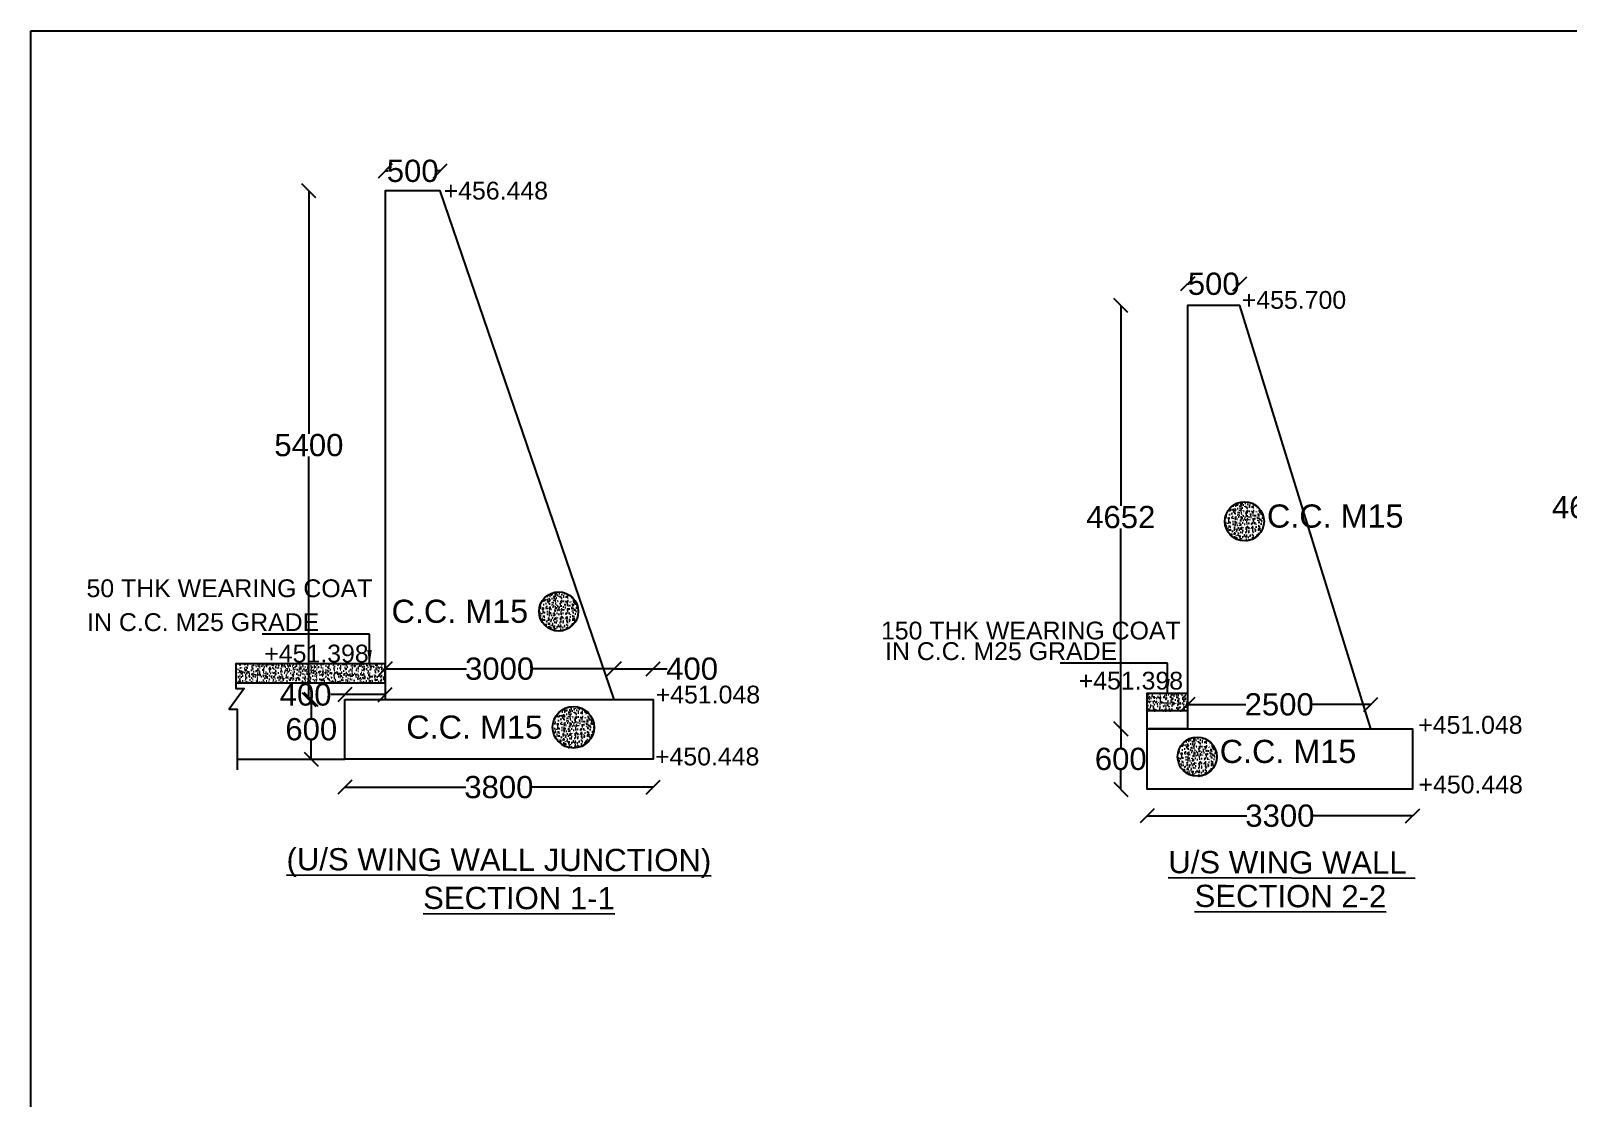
# Model space of a CAD drawing. Header units: millimetres. Extents: x 5124 to 6568637, y 2311 to 91879094.
# Drawn here: x 3757030 to 3767390, y 45951173 to 45958360 of the extents above; entities that cross this region are included whole.
import ezdxf

# ---------------------------------------------------------------- set-up
doc = ezdxf.new("R2010")
doc.units = ezdxf.units.MM
doc.header["$MEASUREMENT"] = 0
for name, color, linetype in [('DIMENSION', 7, 'Continuous'), ('DRAWING', 7, 'Continuous'), ('TEXT', 7, 'Continuous')]:
    doc.layers.add(name, color=color, linetype=linetype)
doc.styles.get("Standard").update_dxf_attribs({"font": 'arial.ttf', "height": 150})
doc.dimstyles.get("Standard").update_dxf_attribs({"dimtxt": 200, "dimasz": 110, "dimexe": 0.18, "dimexo": 0.0625, "dimgap": 0.09, "dimtad": 0, "dimtih": 1, "dimtoh": 1, "dimdec": 0, "dimzin": 0, "dimdsep": 46, "dimtxsty": 'Standard', "dimblk": 'OBLIQUE', "dimcen": 0.09, "dimse1": 1, "dimse2": 1, "dimadec": 0, "dimazin": 0, "dimtfac": 1, "dimtdec": 0, "dimtofl": 0, "dimtmove": 0, "dimatfit": 3, "dimfxl": 1, "dimtolj": 1, "dimtzin": 0, "dimarcsym": 0})
pattern_1 = [(50, (0, 0), (55.99027325, -4.898514193), [5.854598646, -64.400585106]), (355, (0, 0), (-10.8311116, 58.7171073), [4.68367892, -51.520468085]), (100.4514, (4.666, -0.41), (45.15920324, 53.81855746), [4.97564307, -54.73207546]), (46.1842, (0, 15.61), (83.31023998, -12.92063196), [8.78189797, -96.60087766]), (96.6356, (6.94, 14.536), (72.96100014, 76.04092224), [7.46346484, -82.09810008]), (351.1842, (0, 15.61), (72.96094078, 76.04097923), [7.02551838, -77.28070213]), (21, (7.806, 11.71), (46.59534959, -31.42896016), [5.854598646, -64.400585106]), (326, (7.806, 11.71), (18.99351484, 56.60616629), [4.68367892, -51.520468085]), (71.4514, (11.69, 9.09), (65.588883515, 25.17715479), [4.97564307, -54.73207546]), (37.5, (0, 0), (0.9492143, 25.986132079), [0, -50.895977563, 0, -52.301081238, 0, -51.715621373]), (7.5, (0, 0), (20.535554103, 30.788296991), [0, -29.819422437, 0, -49.725057833, 0, -19.710482108]), (327.5, (-17.408, 0), (41.670881494, -1.760662954), [0, -19.51532882, 0, -60.887825918, 0, -80.793461315]), (317.5, (-25.214, 0), (45.524279432, 7.814326587), [0, -25.369927466, 0, -40.435761315, 0, -57.37506673])]

# ---------------------------------------------------------------- blocks, each defined once
blk = doc.blocks.new('_Oblique')
at = {"color": 0, "linetype": 'ByBlock', "lineweight": -2}
blk.add_line((-0.5, -0.5), (0.5, 0.5), dxfattribs=at)
blk = doc.blocks.new('*D74')
at = {"layer": 'Defpoints', "color": 0, "transparency": 16777216}
for p in [(3759790, 45957415), (3759420, 45957281), (3759790, 45957281)]:
    blk.add_point(p, dxfattribs=at)
at = {"layer": 'DIMENSION', "color": 0, "lineweight": -2, "transparency": 16777216}
for p, q in [((3759420, 45957415), (3759440, 45957415)), ((3759790, 45957415), (3759771, 45957415))]:
    blk.add_line(p, q, dxfattribs=at)
at = {"layer": 'DIMENSION', "color": 0, "lineweight": -2, "transparency": 16777216, "xscale": 95, "yscale": 95, "zscale": 95, "rotation": 180}
blk.add_blockref('_Oblique', (3759420, 45957415), dxfattribs=at)
at = {"layer": 'DIMENSION', "color": 0, "lineweight": -2, "transparency": 16777216, "xscale": 95, "yscale": 95, "zscale": 95}
blk.add_blockref('_Oblique', (3759790, 45957415), dxfattribs=at)
at = {"layer": 'DIMENSION', "color": 0, "transparency": 16777216, "insert": (3759605, 45957415), "char_height": 150, "attachment_point": 5}
blk.add_mtext('\\A1;500', dxfattribs=at)
blk = doc.blocks.new('*D75')
at = {"layer": 'Defpoints', "color": 0, "transparency": 16777216}
for p in [(3759420, 45957281), (3758905, 45953853), (3759420, 45953853)]:
    blk.add_point(p, dxfattribs=at)
at = {"layer": 'DIMENSION', "color": 0, "lineweight": -2, "transparency": 16777216}
for p, q in [((3758905, 45957281), (3758905, 45955644)), ((3758905, 45953853), (3758905, 45955491))]:
    blk.add_line(p, q, dxfattribs=at)
at = {"layer": 'DIMENSION', "color": 0, "lineweight": -2, "transparency": 16777216, "xscale": 95, "yscale": 95, "zscale": 95}
for p, rotation in [((3758905, 45957281), 90), ((3758905, 45953853), 270)]:
    blk.add_blockref('_Oblique', p, dxfattribs=dict(at, rotation=rotation))
at = {"layer": 'DIMENSION', "color": 0, "transparency": 16777216, "insert": (3758905, 45955567), "char_height": 150, "attachment_point": 5}
blk.add_mtext('\\A1;5400', dxfattribs=at)
blk = doc.blocks.new('*D76')
at = {"layer": 'Defpoints', "color": 0, "transparency": 16777216}
for p in [(3759147, 45953886), (3759147, 45953853), (3759420, 45953853)]:
    blk.add_point(p, dxfattribs=at)
at = {"layer": 'DIMENSION', "color": 0, "lineweight": -2, "transparency": 16777216}
for p, q in [((3759147, 45953886), (3759052, 45953886)), ((3759420, 45953886), (3759147, 45953886))]:
    blk.add_line(p, q, dxfattribs=at)
at = {"layer": 'DIMENSION', "color": 0, "lineweight": -2, "transparency": 16777216, "xscale": 95, "yscale": 95, "zscale": 95, "rotation": 180}
blk.add_blockref('_Oblique', (3759147, 45953886), dxfattribs=at)
at = {"layer": 'DIMENSION', "color": 0, "lineweight": -2, "transparency": 16777216, "xscale": 95, "yscale": 95, "zscale": 95}
blk.add_blockref('_Oblique', (3759420, 45953886), dxfattribs=at)
at = {"layer": 'DIMENSION', "color": 0, "transparency": 16777216, "insert": (3758883, 45953886), "char_height": 150, "attachment_point": 5}
blk.add_mtext('\\A1;400', dxfattribs=at)
blk = doc.blocks.new('*D77')
at = {"layer": 'Defpoints', "color": 0, "transparency": 16777216}
for p in [(3759147, 45953853), (3758921, 45953451), (3759147, 45953451)]:
    blk.add_point(p, dxfattribs=at)
at = {"layer": 'DIMENSION', "color": 0, "lineweight": -2, "transparency": 16777216}
for p, q in [((3758921, 45953853), (3758921, 45953729)), ((3758921, 45953451), (3758921, 45953575))]:
    blk.add_line(p, q, dxfattribs=at)
at = {"layer": 'DIMENSION', "color": 0, "lineweight": -2, "transparency": 16777216, "xscale": 95, "yscale": 95, "zscale": 95}
for p, rotation in [((3758921, 45953853), 90), ((3758921, 45953451), 270)]:
    blk.add_blockref('_Oblique', p, dxfattribs=dict(at, rotation=rotation))
at = {"layer": 'DIMENSION', "color": 0, "transparency": 16777216, "insert": (3758921, 45953652), "char_height": 150, "attachment_point": 5}
blk.add_mtext('\\A1;600', dxfattribs=at)
blk = doc.blocks.new('*D78')
at = {"layer": 'Defpoints', "color": 0, "transparency": 16777216}
for p in [(3759147, 45953451), (3761226, 45953451), (3761226, 45953262)]:
    blk.add_point(p, dxfattribs=at)
at = {"layer": 'DIMENSION', "color": 0, "lineweight": -2, "transparency": 16777216}
for p, q in [((3759147, 45953262), (3759963, 45953262)), ((3761226, 45953262), (3760410, 45953262))]:
    blk.add_line(p, q, dxfattribs=at)
at = {"layer": 'DIMENSION', "color": 0, "lineweight": -2, "transparency": 16777216, "xscale": 95, "yscale": 95, "zscale": 95, "rotation": 180}
blk.add_blockref('_Oblique', (3759147, 45953262), dxfattribs=at)
at = {"layer": 'DIMENSION', "color": 0, "lineweight": -2, "transparency": 16777216, "xscale": 95, "yscale": 95, "zscale": 95}
blk.add_blockref('_Oblique', (3761226, 45953262), dxfattribs=at)
at = {"layer": 'DIMENSION', "color": 0, "transparency": 16777216, "insert": (3760186, 45953262), "char_height": 150, "attachment_point": 5}
blk.add_mtext('\\A1;3800', dxfattribs=at)
blk = doc.blocks.new('*D79')
at = {"layer": 'Defpoints', "color": 0, "transparency": 16777216}
for p in [(3764830, 45956654), (3764830, 45956509), (3765182, 45956509)]:
    blk.add_point(p, dxfattribs=at)
at = {"layer": 'DIMENSION', "color": 0, "lineweight": -2, "transparency": 16777216}
for p, q in [((3764830, 45956654), (3764840, 45956654)), ((3765182, 45956654), (3765171, 45956654))]:
    blk.add_line(p, q, dxfattribs=at)
at = {"layer": 'DIMENSION', "color": 0, "lineweight": -2, "transparency": 16777216, "xscale": 95, "yscale": 95, "zscale": 95, "rotation": 180}
blk.add_blockref('_Oblique', (3764830, 45956654), dxfattribs=at)
at = {"layer": 'DIMENSION', "color": 0, "lineweight": -2, "transparency": 16777216, "xscale": 95, "yscale": 95, "zscale": 95}
blk.add_blockref('_Oblique', (3765182, 45956654), dxfattribs=at)
at = {"layer": 'DIMENSION', "color": 0, "transparency": 16777216, "insert": (3765006, 45956654), "char_height": 150, "attachment_point": 5}
blk.add_mtext('\\A1;500', dxfattribs=at)
blk = doc.blocks.new('*D80')
at = {"layer": 'Defpoints', "color": 0, "transparency": 16777216}
for p in [(3764830, 45956509), (3764379, 45953655), (3764830, 45953655)]:
    blk.add_point(p, dxfattribs=at)
at = {"layer": 'DIMENSION', "color": 0, "lineweight": -2, "transparency": 16777216}
for p, q in [((3764379, 45956509), (3764379, 45955159)), ((3764379, 45953655), (3764379, 45955005))]:
    blk.add_line(p, q, dxfattribs=at)
at = {"layer": 'DIMENSION', "color": 0, "lineweight": -2, "transparency": 16777216, "xscale": 95, "yscale": 95, "zscale": 95}
for p, rotation in [((3764379, 45956509), 90), ((3764379, 45953655), 270)]:
    blk.add_blockref('_Oblique', p, dxfattribs=dict(at, rotation=rotation))
at = {"layer": 'DIMENSION', "color": 0, "transparency": 16777216, "insert": (3764379, 45955082), "char_height": 150, "attachment_point": 5}
blk.add_mtext('\\A1;4652', dxfattribs=at)
blk = doc.blocks.new('*D81')
at = {"layer": 'Defpoints', "color": 0, "transparency": 16777216}
for p in [(3764379, 45953655), (3764557, 45953655), (3764557, 45953248)]:
    blk.add_point(p, dxfattribs=at)
at = {"layer": 'DIMENSION', "color": 0, "lineweight": -2, "transparency": 16777216}
for p, q in [((3764379, 45953655), (3764379, 45953528)), ((3764379, 45953248), (3764379, 45953375))]:
    blk.add_line(p, q, dxfattribs=at)
at = {"layer": 'DIMENSION', "color": 0, "lineweight": -2, "transparency": 16777216, "xscale": 95, "yscale": 95, "zscale": 95}
for p, rotation in [((3764379, 45953655), 90), ((3764379, 45953248), 270)]:
    blk.add_blockref('_Oblique', p, dxfattribs=dict(at, rotation=rotation))
at = {"layer": 'DIMENSION', "color": 0, "transparency": 16777216, "insert": (3764379, 45953452), "char_height": 150, "attachment_point": 5}
blk.add_mtext('\\A1;600', dxfattribs=at)
blk = doc.blocks.new('*D82')
at = {"layer": 'Defpoints', "color": 0, "transparency": 16777216}
for p in [(3766064.5, 45953819.5), (3764830, 45953655), (3766064.5, 45953655)]:
    blk.add_point(p, dxfattribs=at)
at = {"layer": 'DIMENSION', "color": 0, "lineweight": -2, "transparency": 16777216}
for p, q in [((3764830, 45953819.5), (3765222.16, 45953819.5)), ((3766064.5, 45953819.5), (3765672.34, 45953819.5))]:
    blk.add_line(p, q, dxfattribs=at)
at = {"layer": 'DIMENSION', "color": 0, "lineweight": -2, "transparency": 16777216, "xscale": 95, "yscale": 95, "zscale": 95, "rotation": 180}
blk.add_blockref('_Oblique', (3764830, 45953819.5), dxfattribs=at)
at = {"layer": 'DIMENSION', "color": 0, "lineweight": -2, "transparency": 16777216, "xscale": 95, "yscale": 95, "zscale": 95}
blk.add_blockref('_Oblique', (3766064.5, 45953819.5), dxfattribs=at)
at = {"layer": 'DIMENSION', "color": 0, "transparency": 16777216, "insert": (3765447.25, 45953819.5), "char_height": 150, "attachment_point": 5}
blk.add_mtext('\\A1;2500', dxfattribs=at)
blk = doc.blocks.new('*D83')
at = {"layer": 'Defpoints', "color": 0, "transparency": 16777216}
for p in [(3764557, 45953248), (3766347, 45953248), (3766347, 45953069.5)]:
    blk.add_point(p, dxfattribs=at)
at = {"layer": 'DIMENSION', "color": 0, "lineweight": -2, "transparency": 16777216}
for p, q in [((3764557, 45953069.5), (3765228.24015, 45953069.5)), ((3766347, 45953069.5), (3765675.75985, 45953069.5))]:
    blk.add_line(p, q, dxfattribs=at)
at = {"layer": 'DIMENSION', "color": 0, "lineweight": -2, "transparency": 16777216, "xscale": 95, "yscale": 95, "zscale": 95, "rotation": 180}
blk.add_blockref('_Oblique', (3764557, 45953069.5), dxfattribs=at)
at = {"layer": 'DIMENSION', "color": 0, "lineweight": -2, "transparency": 16777216, "xscale": 95, "yscale": 95, "zscale": 95}
blk.add_blockref('_Oblique', (3766347, 45953069.5), dxfattribs=at)
at = {"layer": 'DIMENSION', "color": 0, "transparency": 16777216, "insert": (3765452, 45953069.5), "char_height": 150, "attachment_point": 5}
blk.add_mtext('\\A1;3300', dxfattribs=at)
blk = doc.blocks.new('*D87')
at = {"layer": 'Defpoints', "color": 0, "transparency": 16777216}
for p in [(3767519, 45956576), (3768040, 45956576), (3767721, 45953720)]:
    blk.add_point(p, dxfattribs=at)
at = {"layer": 'DIMENSION', "color": 0, "lineweight": -2, "transparency": 16777216}
for p, q in [((3767519, 45956576), (3767519, 45955224)), ((3767519, 45953720), (3767519, 45955071))]:
    blk.add_line(p, q, dxfattribs=at)
at = {"layer": 'DIMENSION', "color": 0, "lineweight": -2, "transparency": 16777216, "xscale": 95, "yscale": 95, "zscale": 95}
for p, rotation in [((3767519, 45956576), 90), ((3767519, 45953720), 270)]:
    blk.add_blockref('_Oblique', p, dxfattribs=dict(at, rotation=rotation))
at = {"layer": 'DIMENSION', "color": 0, "transparency": 16777216, "insert": (3767519, 45955148), "char_height": 150, "attachment_point": 5}
blk.add_mtext('\\A1;4652', dxfattribs=at)
blk = doc.blocks.new('*D123')
at = {"layer": 'Defpoints', "color": 0, "transparency": 16777216}
for p in [(3760962, 45954060), (3759420, 45953853), (3760962, 45953853)]:
    blk.add_point(p, dxfattribs=at)
at = {"layer": 'DIMENSION', "color": 0, "lineweight": -2, "transparency": 16777216}
for p, q in [((3759420, 45954060), (3759967, 45954060)), ((3760962, 45954060), (3760415, 45954060))]:
    blk.add_line(p, q, dxfattribs=at)
at = {"layer": 'DIMENSION', "color": 0, "lineweight": -2, "transparency": 16777216, "xscale": 95, "yscale": 95, "zscale": 95, "rotation": 180}
blk.add_blockref('_Oblique', (3759420, 45954060), dxfattribs=at)
at = {"layer": 'DIMENSION', "color": 0, "lineweight": -2, "transparency": 16777216, "xscale": 95, "yscale": 95, "zscale": 95}
blk.add_blockref('_Oblique', (3760962, 45954060), dxfattribs=at)
at = {"layer": 'DIMENSION', "color": 0, "transparency": 16777216, "insert": (3760191, 45954060), "char_height": 150, "attachment_point": 5}
blk.add_mtext('\\A1;3000', dxfattribs=at)
blk = doc.blocks.new('*D124')
at = {"layer": 'Defpoints', "color": 0, "transparency": 16777216}
for p in [(3761226, 45954060), (3760962, 45953853), (3761226, 45953853)]:
    blk.add_point(p, dxfattribs=at)
at = {"layer": 'DIMENSION', "color": 0, "lineweight": -2, "transparency": 16777216}
for p, q in [((3760962, 45954060), (3761226, 45954060)), ((3761226, 45954060), (3761321, 45954060))]:
    blk.add_line(p, q, dxfattribs=at)
at = {"layer": 'DIMENSION', "color": 0, "lineweight": -2, "transparency": 16777216, "xscale": 95, "yscale": 95, "zscale": 95, "rotation": 180}
blk.add_blockref('_Oblique', (3760962, 45954060), dxfattribs=at)
at = {"layer": 'DIMENSION', "color": 0, "lineweight": -2, "transparency": 16777216, "xscale": 95, "yscale": 95, "zscale": 95}
blk.add_blockref('_Oblique', (3761226, 45954060), dxfattribs=at)
at = {"layer": 'DIMENSION', "color": 0, "transparency": 16777216, "insert": (3761489, 45954060), "char_height": 150, "attachment_point": 5}
blk.add_mtext('\\A1;400', dxfattribs=at)

msp = doc.modelspace()

# ---------------------------------------------------------------- hatches: boundary and pattern name
at = {"layer": 'DRAWING'}
h = msp.add_hatch(dxfattribs=at)
h.set_pattern_fill('AR-CONC,_O', color=256, scale=7.806132)
h.set_pattern_definition([(50, (1083990.436, 10077517.03), (55.99027325, -4.898514193), [5.85459865, -64.40058511]), (355, (1083990.436, 10077517.03), (-10.8311116, 58.7171073), [4.68367892, -51.520468085]), (100.4514, (1083995.1, 10077516.624), (45.15920324, 53.81855746), [4.97564307, -54.73207546]), (46.1842, (1083990.436, 10077532.645), (83.31023998, -12.92063196), [8.78189797, -96.60087766]), (96.6356, (1083997.38, 10077531.57), (72.96100014, 76.04092224), [7.46346484, -82.09810008]), (351.1842, (1083990.44, 10077532.645), (72.96094078, 76.04097923), [7.02551838, -77.28070213]), (21, (1083998.242, 10077528.74), (46.59534959, -31.42896016), [5.85459865, -64.40058511]), (326, (1083998.24, 10077528.74), (18.99351484, 56.60616629), [4.68367892, -51.520468085]), (71.4514, (1084002.125, 10077526.12), (65.588883515, 25.17715479), [4.97564307, -54.73207546]), (37.5, (1083990.436, 10077517.032), (0.9492143, 25.986132079), [0, -50.895977563, 0, -52.301081238, 0, -51.715621373]), (7.5, (1083990.436, 10077517.032), (20.535554103, 30.788296991), [0, -29.819422437, 0, -49.725057833, 0, -19.710482108]), (327.5, (1083973.029, 10077517.032), (41.670881494, -1.760662954), [0, -19.51532882, 0, -60.88782592, 0, -80.793461315]), (317.5, (1083965.222, 10077517.032), (45.524279432, 7.814326587), [0, -25.369927466, 0, -40.435761315, 0, -57.37506673])])
h.paths.add_polyline_path([(3765080.7, 45955053.9, 1), (3765345, 45955053.9, 1)])
h = msp.add_hatch(dxfattribs=at)
h.set_pattern_fill('AR-CONC,_O', color=256, scale=7.806132)
h.set_pattern_definition([(50, (1079366.73, 10076909.71), (55.99027325, -4.898514193), [5.85459865, -64.40058511]), (355, (1079366.73, 10076909.71), (-10.8311116, 58.7171073), [4.68367892, -51.520468085]), (100.4514, (1079371.394, 10076909.3), (45.15920324, 53.81855746), [4.97564307, -54.73207546]), (46.1842, (1079366.73, 10076925.32), (83.31023998, -12.92063196), [8.78189797, -96.60087766]), (96.6356, (1079373.67, 10076924.245), (72.96100014, 76.04092224), [7.46346484, -82.09810008]), (351.1842, (1079366.73, 10076925.32), (72.96094078, 76.04097923), [7.02551838, -77.28070213]), (21, (1079374.535, 10076921.42), (46.59534959, -31.42896016), [5.85459865, -64.40058511]), (326, (1079374.535, 10076921.42), (18.99351484, 56.60616629), [4.68367892, -51.520468085]), (71.4514, (1079378.42, 10076918.8), (65.588883515, 25.17715479), [4.97564307, -54.73207546]), (37.5, (1079366.728, 10076909.71), (0.9492143, 25.986132079), [0, -50.895977563, 0, -52.301081238, 0, -51.715621373]), (7.5, (1079366.728, 10076909.71), (20.535554103, 30.788296991), [0, -29.819422437, 0, -49.725057833, 0, -19.710482108]), (327.5, (1079349.32, 10076909.71), (41.670881494, -1.760662954), [0, -19.51532882, 0, -60.88782592, 0, -80.793461315]), (317.5, (1079341.515, 10076909.71), (45.524279432, 7.814326587), [0, -25.369927466, 0, -40.435761315, 0, -57.37506673])])
h.paths.add_polyline_path([(3760457, 45954446.6, 1), (3760721.3, 45954446.6, 1)])
h = msp.add_hatch(dxfattribs=at)
h.set_pattern_fill('AR-CONC,_O', color=256, scale=7.806132)
h.set_pattern_definition(pattern_1)
h.paths.add_polyline_path([(3759419.8, 45954092.5), (3758412.5, 45954092.5), (3758412.5, 45953965.5), (3759419.8, 45953965.5)])
h = msp.add_hatch(dxfattribs=at)
h.set_pattern_fill('AR-CONC,_O', color=256, scale=7.806132)
h.set_pattern_definition([(50, (1079465.89, 10076129.1), (55.99027325, -4.898514193), [5.85459865, -64.40058511]), (355, (1079465.89, 10076129.1), (-10.8311116, 58.7171073), [4.68367892, -51.520468085]), (100.4514, (1079470.556, 10076128.69), (45.15920324, 53.81855746), [4.97564307, -54.73207546]), (46.1842, (1079465.89, 10076144.71), (83.31023998, -12.92063196), [8.78189797, -96.60087766]), (96.6356, (1079472.83, 10076143.63), (72.96100014, 76.04092224), [7.46346484, -82.09810008]), (351.1842, (1079465.89, 10076144.71), (72.96094078, 76.04097923), [7.02551838, -77.28070213]), (21, (1079473.696, 10076140.807), (46.59534959, -31.42896016), [5.85459865, -64.40058511]), (326, (1079473.696, 10076140.81), (18.99351484, 56.60616629), [4.68367892, -51.520468085]), (71.4514, (1079477.58, 10076138.19), (65.588883515, 25.17715479), [4.97564307, -54.73207546]), (37.5, (1079465.89, 10076129.098), (0.9492143, 25.986132079), [0, -50.895977563, 0, -52.301081238, 0, -51.715621373]), (7.5, (1079465.89, 10076129.098), (20.535554103, 30.788296991), [0, -29.819422437, 0, -49.725057833, 0, -19.710482108]), (327.5, (1079448.482, 10076129.098), (41.670881494, -1.760662954), [0, -19.51532882, 0, -60.88782592, 0, -80.793461315]), (317.5, (1079440.676, 10076129.098), (45.524279432, 7.814326587), [0, -25.369927466, 0, -40.435761315, 0, -57.37506673])])
h.paths.add_polyline_path([(3760548.4, 45953665.9, 1), (3760828.2, 45953665.9, 1)])
h = msp.add_hatch(dxfattribs=at)
h.set_pattern_fill('AR-CONC,_O', color=256, scale=7.806132)
h.set_pattern_definition(pattern_1)
h.paths.add_polyline_path([(3764830, 45953897), (3764558, 45953897), (3764558, 45953776), (3764830, 45953776)])
h = msp.add_hatch(dxfattribs=at)
h.set_pattern_fill('AR-CONC,_O', color=256, scale=7.806132)
h.set_pattern_definition([(50, (1083672.223, 10075930.81), (55.99027325, -4.898514193), [5.85459865, -64.40058511]), (355, (1083672.22, 10075930.81), (-10.8311116, 58.7171073), [4.68367892, -51.520468085]), (100.4514, (1083676.89, 10075930.403), (45.15920324, 53.81855746), [4.97564307, -54.73207546]), (46.1842, (1083672.22, 10075946.424), (83.31023998, -12.92063196), [8.78189797, -96.60087766]), (96.6356, (1083679.165, 10075945.35), (72.96100014, 76.04092224), [7.46346484, -82.09810008]), (351.1842, (1083672.22, 10075946.42), (72.96094078, 76.04097923), [7.02551838, -77.28070213]), (21, (1083680.03, 10075942.52), (46.59534959, -31.42896016), [5.85459865, -64.40058511]), (326, (1083680.03, 10075942.52), (18.99351484, 56.60616629), [4.68367892, -51.520468085]), (71.4514, (1083683.91, 10075939.9), (65.588883515, 25.17715479), [4.97564307, -54.73207546]), (37.5, (1083672.223, 10075930.811), (0.9492143, 25.986132079), [0, -50.895977563, 0, -52.301081238, 0, -51.715621373]), (7.5, (1083672.223, 10075930.811), (20.535554103, 30.788296991), [0, -29.819422437, 0, -49.725057833, 0, -19.710482108]), (327.5, (1083654.815, 10075930.811), (41.670881494, -1.760662954), [0, -19.51532882, 0, -60.88782592, 0, -80.793461315]), (317.5, (1083647.01, 10075930.81), (45.524279432, 7.814326587), [0, -25.369927466, 0, -40.435761315, 0, -57.37506673])])
h.paths.add_polyline_path([(3764762.5, 45953467.7, 1), (3765026.8, 45953467.7, 1)])

# ---------------------------------------------------------------- linework, layer by layer
for points in [[(3757029.6, 45958360.2), (3782055.9, 45958360.2), (3782055.9, 45941695.2), (3757029.6, 45941695.2)], [(3759419.8, 45953853.4), (3760962.4, 45953853.4), (3759790.4, 45957281.3), (3759419.8, 45957281.3)], [(3764830, 45953655), (3766064.5, 45953655), (3765181.5, 45956509), (3764830, 45956509)], [(3759419.8, 45954092.5), (3758412.5, 45954092.5), (3758412.5, 45953965.5), (3759419.8, 45953965.5)], [(3759146.9, 45953853.4), (3761225.8, 45953853.4), (3761225.8, 45953450.7), (3759146.9, 45953450.7)], [(3764830, 45953655), (3764558, 45953655), (3764558, 45953897), (3764830, 45953897)], [(3764558, 45953897), (3764830, 45953897), (3764830, 45953776), (3764558, 45953776)], [(3764557, 45953655), (3766347, 45953655), (3766347, 45953248), (3764557, 45953248)]]:
    msp.add_lwpolyline(points, close=True, dxfattribs=at)
for points in [[(3758412.5, 45953965.5), (3758412.5, 45953926.5), (3758468, 45953926.5), (3758368.5, 45953787.5), (3758421.5, 45953787.5), (3758421.5, 45953450.7), (3759146.9, 45953450.7)], [(3758421.5, 45953450.7), (3758421.5, 45953379)]]:
    msp.add_lwpolyline(points, dxfattribs=at)
for centre, radius in [((3765212.9, 45955053.9), 132.2), ((3760589.2, 45954446.6), 132.2), ((3760688.3, 45953665.9), 139.9), ((3764894.6, 45953467.7), 132.2)]:
    msp.add_circle(centre, radius, dxfattribs=at)

# ---------------------------------------------------------------- texts
at = {"layer": 'TEXT'}
for s, height, p in [('+456.448', 120, (3759813.6, 45957222.7)), ('+455.700', 120, (3765195.1, 45956486.2)), (' C.C. M15  ', 156.123, (3765304, 45955011.6)), ('50 THK WEARING COAT ', 120, (3757405.6, 45954542.9)), (' C.C. M15  ', 156.123, (3759401.8, 45954369.8)), ('IN C.C. M25 GRADE', 120, (3757410, 45954314.6)), ('150 THK WEARING COAT ', 120, (3762762.1, 45954257.9)), ('+451.398', 120, (3758604.3, 45954102.7)), ('IN C.C. M25 GRADE', 120, (3762790, 45954119.1)), ('+451.398', 120, (3764095.6, 45953920.2)), ('+451.048', 120, (3761243.5, 45953826.5)), (' C.C. M15  ', 156.123, (3759501, 45953589.2)), ('+451.048', 120, (3766384.6, 45953622.5)), ('+450.448', 120, (3761238.6, 45953409.2)), (' C.C. M15  ', 156.123, (3764985.8, 45953425.4)), ('+450.448', 120, (3766386.6, 45953220.7))]:
    msp.add_text(s, height=height, dxfattribs=at).set_placement(p)
for s, p in [('%%U(U/S WING WALL JUNCTION)', (3758754.2, 45952702.3)), ('%%UU/S WING WALL ', (3764699.6, 45952682.6)), ('%%USECTION 1-1', (3759675, 45952441.7)), ('%%USECTION 2-2', (3764876.8, 45952454.7))]:
    msp.add_text(s, height=150, rotation=359.8588, dxfattribs=at).set_placement(p)

# ---------------------------------------------------------------- dimensions: what is measured, and where the dimension line sits
at = {"layer": 'DIMENSION'}
for base, p1, p2, text, picture, middle in [((3759790.4, 45957415), (3759419.8, 45957281.3), (3759790.4, 45957281.3), '500', '*D74', (3759605.1, 45957415)), ((3764830, 45956654), (3765181.5, 45956509), (3764830, 45956509), '500', '*D79', (3765005.8, 45956654)), ((3760962.4, 45954060.2), (3759419.8, 45953853.4), (3760962.4, 45953853.4), '3000', '*D123', (3760191.1, 45954060.2)), ((3761225.8, 45954059.5), (3760962.4, 45953853.4), (3761225.8, 45953853.4), '400', '*D124', (3761489.4, 45954059.5)), ((3759146.9, 45953886.5), (3759419.8, 45953853.4), (3759146.9, 45953853.4), '400', '*D76', (3758883.4, 45953886.5)), ((3766064.5, 45953819.5), (3764830, 45953655), (3766064.5, 45953655), '2500', '*D82', (3765447.2, 45953819.5)), ((3761225.8, 45953262), (3759147, 45953450.7), (3761225.8, 45953450.7), '3800', '*D78', (3760186.4, 45953262)), ((3766347, 45953069.5), (3764557, 45953248), (3766347, 45953248), '3300', '*D83', (3765452, 45953069.5))]:
    dim = msp.add_linear_dim(base=base, p1=p1, p2=p2, text=text, dimstyle='Standard', override={"dimasz": 95, "dimfxl": 2000, "dimarcsym": 1}, dxfattribs=at)
    dim.commit()
    dim.dimension.update_dxf_attribs({"geometry": picture, "text_midpoint": middle})
for base, p1, p2, text, picture, middle in [((3758905.5, 45953853.4), (3759419.8, 45957281.3), (3759419.8, 45953853.4), '5400', '*D75', (3758905.5, 45955567.4)), ((3767519.5, 45956576), (3767721, 45953719.5), (3768040, 45956576), '4652', '*D87', (3767519.5, 45955147.8)), ((3764379.5, 45953655), (3764830, 45956509), (3764830, 45953655), '4652', '*D80', (3764379.5, 45955082)), ((3758921, 45953450.7), (3759147, 45953853.4), (3759147, 45953450.7), '600', '*D77', (3758921, 45953652.1)), ((3764379.5, 45953655), (3764557, 45953248), (3764557, 45953655), '600', '*D81', (3764379.5, 45953451.5))]:
    dim = msp.add_linear_dim(base=base, p1=p1, p2=p2, angle=90, text=text, dimstyle='Standard', override={"dimasz": 95, "dimfxl": 2000, "dimarcsym": 1}, dxfattribs=at)
    dim.commit()
    dim.dimension.update_dxf_attribs({"geometry": picture, "text_midpoint": middle})

# ---------------------------------------------------------------- leaders
for points in [[(3759314, 45954092.5), (3759314, 45954292.5), (3758591, 45954292.5)], [(3764694, 45953897), (3764694, 45954097), (3763971, 45954097)]]:
    msp.add_leader(points, dimstyle='Standard', override={"dimasz": 95, "dimgap": 0.09, "dimtad": 0, "dimfxl": 2000, "dimarcsym": 1}, dxfattribs=at)

doc.saveas('drawing.dxf')
